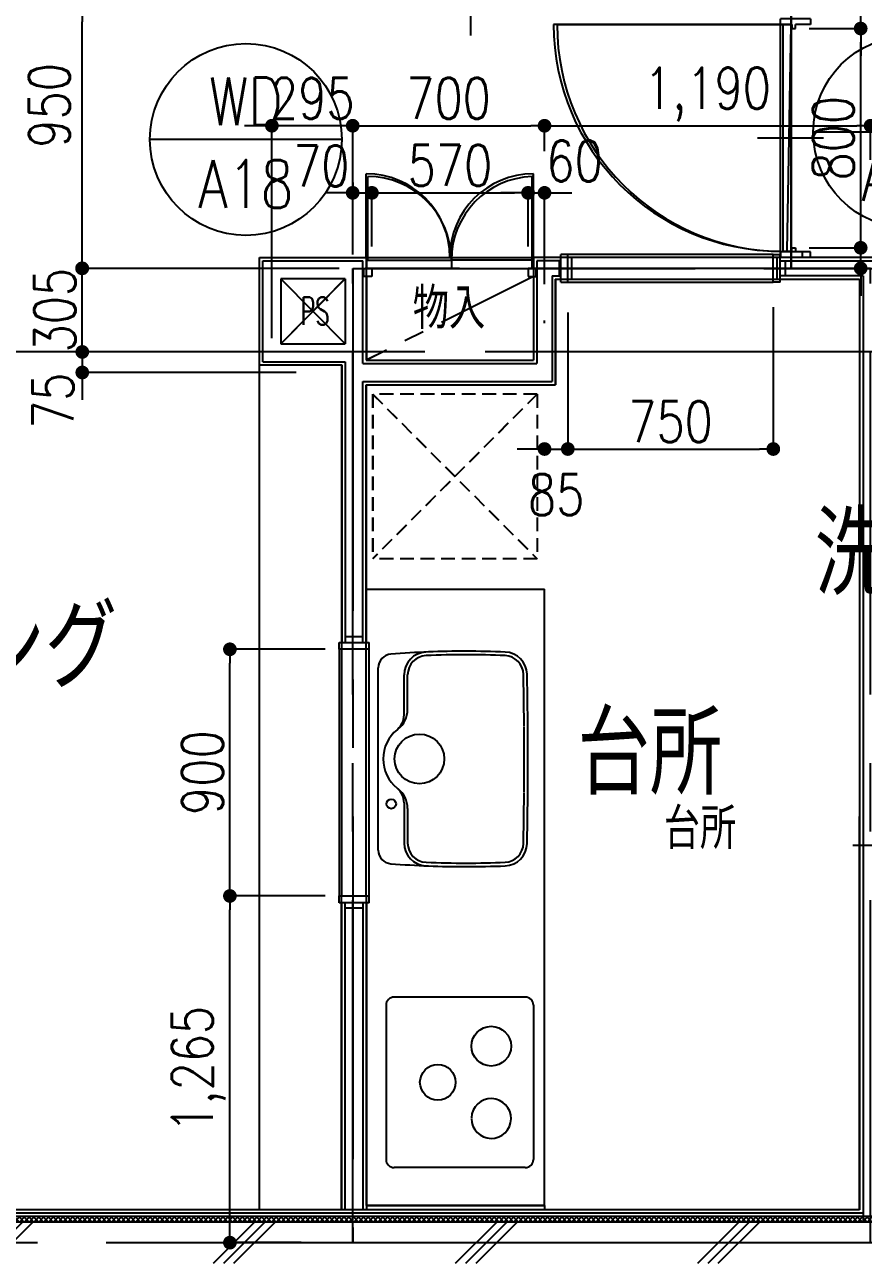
# Model space of a CAD drawing. Header units: millimetres. Extents: x 15495 to 166182, y -39946 to 18307.
# Drawn here: x 92992 to 96053, y -31061 to -26567 of the extents above; entities that cross this region are included whole.
import ezdxf
from ezdxf.enums import TextEntityAlignment as Align

# ---------------------------------------------------------------- set-up
doc = ezdxf.new("R2010")
doc.units = ezdxf.units.MM
doc.header["$LTSCALE"] = 1000
doc.linetypes.add('CENTER', pattern=[2, 1.25, -0.25, 0.25, -0.25])
doc.linetypes.add('DASHED2', pattern=[0.375, 0.25, -0.125])
doc.layers.get('0').update_dxf_attribs({"linetype": 'CONTINUOUS'})
for name, color, linetype in [('DT_ID', 13, 'CONTINUOUS'), ('E_TEXT', 3, 'CONTINUOUS'), ('F_FITT1-100', 5, 'CONTINUOUS'), ('F_FITT1-50', 5, 'CONTINUOUS'), ('SINK-A_B_C_E_TYPE_A_SANI-100', 60, 'CONTINUOUS'), ('SINK-A_B_C_E_TYPE_A_SANI-50', 60, 'CONTINUOUS'), ('SINK-A_B_C_E_TYPE_DT_ID', 13, 'CONTINUOUS'), ('TF-A_ELSE-100', 6, 'CONTINUOUS'), ('TF-A_ELSE-50', 6, 'CONTINUOUS'), ('TF-A_SANI_KYOUTSU', 60, 'CONTINUOUS'), ('TF-DT_ID-100', 13, 'CONTINUOUS'), ('TF-E_DIM-50', 3, 'CONTINUOUS'), ('TF-E_GRID-100', 1, 'CENTER'), ('TF-E_GRID-50', 1, 'CENTER'), ('TF-E_TEXT-100', 3, 'CONTINUOUS'), ('TF-E_TEXT-50', 3, 'CONTINUOUS'), ('TF-F_FINI1-100', 190, 'CONTINUOUS'), ('TF-F_FINI1-50', 190, 'CONTINUOUS'), ('TF-F_FINI2-50', 1, 'CONTINUOUS'), ('TF-F_FITT1-100', 5, 'CONTINUOUS'), ('TF-F_FITT1-50', 5, 'CONTINUOUS'), ('TF-F_FITT2-100', 1, 'CONTINUOUS'), ('TF-F_FITT2-50', 1, 'CONTINUOUS'), ('TF-F_HAT1-50', 9, 'CONTINUOUS'), ('TF-F_HIDE-100', 12, 'CONTINUOUS'), ('TF-F_HIDE-50', 12, 'CONTINUOUS'), ('TF-H-AREA-50', 1, 'CENTER'), ('TF-H_LINE1-100', 140, 'CONTINUOUS'), ('TF-H_LINE1-50', 140, 'CONTINUOUS'), ('TF-R_EWALL-50', 7, 'CONTINUOUS'), ('TF-U_FIRE-50', 9, 'CONTINUOUS'), ('TF-U_LGS-50', 120, 'CONTINUOUS')]:
    doc.layers.add(name, color=color, linetype=linetype)
doc.styles.add('DIM', font='romans.shx', dxfattribs={"width": 0.8, "bigfont": 'bigfont.shx'})
doc.styles.add('ROOM', font='romans.shx', dxfattribs={"width": 0.8, "bigfont": 'bigfont.shx'})
doc.styles.add('SINK-A_B_C_E_TYPE_STANDARD', font='TXT', dxfattribs={"bigfont": 'BIGFONT'})
doc.styles.get("Standard").update_dxf_attribs({"font": 'txt.shx', "bigfont": 'bigfont.shx'})
doc.dimstyles.new('DIM50_3_3', dxfattribs={"dimscale": 50, "dimtxt": 3, "dimasz": 1, "dimexe": 0, "dimexo": 1, "dimgap": 0.5, "dimtad": 1, "dimdec": 1, "dimdsep": 46, "dimlunit": 6, "dimtxsty": 'DIM', "dimblk1": 'DOT', "dimblk2": 'DOT', "dimsah": 1, "dimcen": 1, "dimclrd": 256, "dimclre": 256, "dimclrt": 256, "dimadec": 0, "dimazin": 0, "dimtfac": 1, "dimtdec": 1, "dimtix": 1, "dimtmove": 2, "dimatfit": 3, "dimldrblk": 'DOT', "dimfxl": 1, "dimtvp": 0.833333, "dimtolj": 1, "dimarcsym": 0})
pattern_1 = [(45, (-133335.985, -63816.77), (-8.8388348, 8.8388348), []), (135, (-133335.985, -63816.77), (-8.8388348, -8.8388348), [])]

# ---------------------------------------------------------------- blocks, each defined once
blk = doc.blocks.new('ROOM')
at = {"layer": 'DT_ID', "flags": 1}
for tag, p in [('室番号', (0, 500)), ('面積', (0, -500)), ('内装制限', (0, -1000)), ('仕上レベル', (0, -1500)), ('スラブレベル', (0, -2000)), ('天井高', (0, -2500)), ('床下地', (0, -3000)), ('床仕上', (0, -3500)), ('巾木高さ', (0, -4000)), ('巾木仕上', (0, -4500)), ('壁下地', (0, -5000)), ('壁仕上', (0, -5500)), ('天井下地', (0, -6000)), ('天井仕上', (0, -6500)), ('見切縁', (0, -7000)), ('備考', (0, -7500))]:
    blk.add_attdef(tag, p, '', height=300, dxfattribs=at)
at = {"layer": 'E_TEXT', "style": 'ROOM', "width": 0.8}
blk.add_attdef('室名', (0, 0), '', height=300, dxfattribs=at)
blk = doc.blocks.new('SINK-A_B_C_E_TYPE_sink-1_2250')
at = {"layer": 'SINK-A_B_C_E_TYPE_A_SANI-100', "linetype": 'Continuous'}
for p, q in [((0, 0), (0, -650)), ((0, 0), (0, -650)), ((2250, 0), (2250, -650)), ((2250, 0), (2250, -650)), ((1297.5, -44), (1962.5, -44)), ((1297.5, -44), (1962.5, -44)), ((1321.1, -586.8), (1500.3, -589.4)), ((1321.1, -586.8), (1500.3, -589.4)), ((1502, -589.5), (1630, -590)), ((1502, -589.5), (1630, -590)), ((1630, -590), (1758, -589.5)), ((1630, -590), (1758, -589.5)), ((1759.8, -589.4), (1938.9, -586.8)), ((1759.8, -589.4), (1938.9, -586.8)), ((0, -650), (2250, -650)), ((0, -650), (2250, -650))]:
    blk.add_line(p, q, dxfattribs=at)
for centre, radius in [((450, -261), 65), ((450, -261), 65), ((582, -456), 72.5), ((582, -456), 72.5)]:
    blk.add_circle(centre, radius, dxfattribs=at)
for centre, radius, start, end in [((1297.5, -94), 50, 90, 175.5283), ((1297.5, -94), 50, 90, 175.5283), ((1962.5, -94), 50, 4.4717, 90), ((1962.5, -94), 50, 4.4717, 90), ((4750, -364), 3513, 175.5283, 180), ((4750, -364), 3513, 175.5283, 180), ((-1490, -364), 3513, 0, 4.4717), ((-1490, -364), 3513, 0, 4.4717), ((318, -456), 72.5, 90, 87.6285), ((318, -456), 72.5, 90, 87.6285), ((4750, -364), 3513, 180, 182.3366), ((4750, -364), 3513, 180, 182.3366), ((-1490, -364), 3513, 357.6634, 0), ((-1490, -364), 3513, 357.6634, 0), ((1322.9, -503.8), 83, 182.3366, 268.8212), ((1322.9, -503.8), 83, 182.3366, 268.8212), ((1937.1, -503.8), 83, 271.1788, 357.6634), ((1937.1, -503.8), 83, 271.1788, 357.6634)]:
    blk.add_arc(centre, radius, start, end, dxfattribs=at)
at = {"layer": 'SINK-A_B_C_E_TYPE_A_SANI-50', "linetype": 'Continuous'}
for p, q in [((0, 0), (0, -650)), ((2250, 0), (2250, -650)), ((1297.5, -44), (1962.5, -44)), ((731, -72), (169, -72)), ((139, -580), (139, -102)), ((761, -580), (761, -102)), ((1469.3, -138), (1323, -138)), ((1449.3, -151), (1323, -151)), ((1790.7, -138), (1937, -138)), ((1810.7, -151), (1937, -151)), ((1321.4, -573.8), (1508, -576.5)), ((1509.7, -576.5), (1748.8, -576.5)), ((1750.5, -576.5), (1938.6, -573.8)), ((731, -610), (169, -610)), ((1321.1, -586.8), (1500.3, -589.4)), ((1502, -589.5), (1630, -590)), ((1630, -590), (1758, -589.5)), ((1759.8, -589.4), (1938.9, -586.8)), ((0, -650), (2250, -650))]:
    blk.add_line(p, q, dxfattribs=at)
for centre, radius in [((1466, -91), 17.5), ((1630, -194), 90.7), ((450, -261), 65), ((582, -456), 72.5)]:
    blk.add_circle(centre, radius, dxfattribs=at)
for centre, radius, start, end in [((1297.5, -94), 50, 90, 175.5283), ((1962.5, -94), 50, 4.4717, 90), ((169, -102), 30, 90, 180), ((731, -102), 30, 0, 90), ((1630, -200), 138, 39.3915, 140.6085), ((4750, -364), 3513, 175.5283, 180), ((1449.3, -61), 90, 270, 322.4359), ((1469.3, -68), 70, 270, 320.6085), ((1790.7, -68), 70, 219.3915, 270), ((1810.7, -61), 90, 217.5642, 270), ((-1490, -364), 3513, 0, 4.4717), ((1323, -221), 83, 90, 177.6105), ((1323, -221), 70, 90, 177.6105), ((1937, -221), 83, 2.3894, 90), ((1937, -221), 70, 2.3894, 90), ((4750, -364), 3500, 177.6105, 180), ((-1490, -364), 3500, 0, 2.3894), ((318, -456), 72.5, 90, 87.6285), ((4750, -364), 3513, 180, 182.3366), ((4750, -364), 3500, 180, 182.3366), ((-1490, -364), 3500, 357.6634, 0), ((-1490, -364), 3513, 357.6634, 0), ((1322.9, -503.8), 83, 182.3366, 268.8212), ((1322.9, -503.8), 70, 182.3366, 268.8212), ((1937.1, -503.8), 70, 271.1788, 357.6634), ((1937.1, -503.8), 83, 271.1788, 357.6634), ((169, -580), 30, 180, 270), ((731, -580), 30, 270, 0)]:
    blk.add_arc(centre, radius, start, end, dxfattribs=at)
at = {"layer": 'SINK-A_B_C_E_TYPE_DT_ID', "style": 'SINK-A_B_C_E_TYPE_STANDARD', "flags": 1}
for tag, p in [('KTメーカー', (3312.6, 559.4)), ('KT品番', (3312.6, 43.1)), ('KT価格', (3312.6, -456.9)), ('KT取付個所', (3312.6, -852.2)), ('KT寸法（W）', (3321.5, -1319)), ('KT寸法（D）', (3345.3, -1741.7)), ('KTカウンター', (3348.4, -2139.5)), ('KT調理器具', (3348.4, -2556.1)), ('KT水栓金具', (3348.4, -3056.1)), ('KT特記事項', (3348.4, -3531.9))]:
    blk.add_attdef(tag, p, '', height=250, dxfattribs=at)
blk = doc.blocks.new('SINK-A_B_C_E_TYPE')
at = {"layer": 'SINK-A_B_C_E_TYPE_DT_ID', "linetype": 'Continuous'}
blk.add_blockref('SINK-A_B_C_E_TYPE_sink-1_2250', (0, 0), dxfattribs=at)
blk.add_blockref('SINK-A_B_C_E_TYPE_sink-1_2250', (0, 0), dxfattribs=at)
blk = doc.blocks.new('TATEGU-KIGOU')
at = {"color": 2}
blk.add_line((350, 0), (-350, 0), dxfattribs=at)
blk.add_circle((0, 0), 350, dxfattribs=at)
at = {"color": 2, "style": 'ROOM', "width": 0.8}
for tag, p in [('建具種別', (0, 51.6)), ('建具番号', (0, -250.1))]:
    blk.add_attdef(tag, text='', height=175, dxfattribs=at).set_placement(p, align=Align.CENTER)
at = {"flags": 1}
for tag, p in [('内法寸法（W）', (-414, -713.8)), ('内法寸法（H）', (-414, -1063.8)), ('階', (-373.6, -1414.3)), ('部屋名', (-373.6, -1786.8)), ('メーカー名', (-373.6, -2148.9)), ('値段', (-373.6, -2498.9)), ('重量', (-373.6, -2848.9)), ('建具形状', (-373.6, -3199)), ('開閉方式', (-373.6, -3549)), ('取付場所', (-373.6, -3899)), ('見込', (-373.6, -4296.3)), ('扉厚', (-373.6, -4646.3)), ('仕上', (-373.6, -4996.3)), ('ガラス', (-373.6, -5346.3)), ('建具金物', (-373.6, -5696.3)), ('枠形状', (-373.6, -6046.3)), ('沓摺形状', (-373.6, -6396.3)), ('特記事項', (-373.6, -6746.3)), ('防火性能', (-373.6, -7096.3))]:
    blk.add_attdef(tag, p, '', height=175, dxfattribs=at)
blk = doc.blocks.new('WD-A11_100')
at = {"layer": 'F_FITT1-100'}
for q in [(-867.2, 415), (-40.2, -412.4)]:
    blk.add_line((-40, 415), q, dxfattribs=at)
blk.add_arc((-39.8, 415), 827.4, 180, 269.9719, dxfattribs=at)
blk = doc.blocks.new('WD-A18_100')
at = {"layer": 'F_FITT1-100'}
for p, q in [((0, 0), (0, 305)), ((610, 0), (610, 305))]:
    blk.add_line(p, q, dxfattribs=at)
for centre, start, end in [((0, 0), 0, 90), ((610, 0), 90, 180)]:
    blk.add_arc(centre, 305, start, end, dxfattribs=at)
blk = doc.blocks.new('TF-BLOCK_100')
at = {"layer": 'TF-A_ELSE-100'}
blk.add_line((2559.5, 3370), (2559.5, 6452.5), dxfattribs=at)
at = {"layer": 'TF-E_GRID-100'}
blk.add_line((30632.81, 6500), (-4082.3, 6500), dxfattribs=at)
at = {"layer": 'TF-F_FINI1-100'}
for p, q in [((2559.5, 6452.5), (2559.5, 6845)), ((2559.5, 6845), (2949.5, 6845)), ((2949.5, 6845), (2949.5, 6470)), ((3559.5, 6845), (3559.5, 6470)), ((3699.5, 6845), (3559.5, 6845)), ((4460.31, 6845), (4449.5, 6845)), ((4460.31, 6867.63), (4460.31, 6844.55)), ((4540.5, 6865), (4460.31, 6865)), ((4460.31, 6865), (4460.31, 6845)), ((4540.5, 6865), (4540.5, 6845)), ((5584.5, 6845), (4540.5, 6845)), ((2637.5, 6767), (2637.5, 6530)), ((2872, 6767), (2637.5, 6767)), ((2872, 6767), (2872, 6530)), ((3639.5, 6765), (3699.5, 6765)), ((3639.5, 6765), (3639.5, 6380)), ((4449.5, 6765), (4749.49, 6765)), ((4749.49, 6765), (4749.5, 3370)), ((3599.5, 6605), (3599.5, 6615)), ((2637.5, 6530), (2872, 6530)), ((2559.5, 6452.5), (2859.5, 6452.5)), ((2859.5, 6452.5), (2859.5, 5415)), ((2949.5, 6470), (3559.5, 6470)), ((2949.5, 5415), (2949.5, 6380)), ((2949.5, 6380), (3639.5, 6380)), ((4749.5, 3980), (4749.5, 4805)), ((2859.5, 3369.5), (2859.5, 4515)), ((2949.5, 4515), (2949.5, 3385)), ((3599.5, 3385), (2949.5, 3385)), ((3599.5, 3385), (3599.5, 3370)), ((2859.5, 3369.5), (120, 3369.5)), ((4749.5, 3370), (3599.5, 3370))]:
    blk.add_line(p, q, dxfattribs=at)
at = {"layer": 'TF-F_FITT1-100'}
for p, q in [((4500, 6869.47), (4500, 7693.47)), ((2949.5, 6845), (3559.5, 6845)), ((3699.5, 6765), (3699.5, 6845)), ((4449.5, 6765), (4449.5, 6845)), ((2949.5, 5415), (2859.5, 5415)), ((2859.5, 4515), (2949.5, 4515))]:
    blk.add_line(p, q, dxfattribs=at)
at = {"layer": 'TF-F_FITT2-100'}
for p, q in [((2859.5, 5415), (2859.5, 4515)), ((2949.5, 4515), (2949.5, 5415))]:
    blk.add_line(p, q, dxfattribs=at)
at = {"layer": 'TF-F_HIDE-100', "ltscale": 0.2}
for p, q in [((4449.5, 6845), (3699.5, 6845)), ((3699.5, 6765), (4449.5, 6765))]:
    blk.add_line(p, q, dxfattribs=at)
at = {"layer": 'TF-H_LINE1-100'}
for p, q in [((2871.5, 6767), (2637.5, 6530)), ((2637.5, 6767), (2872, 6530))]:
    blk.add_line(p, q, dxfattribs=at)
at = {"layer": 'TF-H_LINE1-100', "linetype": 'CENTER', "ltscale": 0.3}
blk.add_line((3559.5, 6775), (2949.5, 6470), dxfattribs=at)
blk.add_line((3559.5, 6775), (2949.5, 6470), dxfattribs=at)
at = {"layer": 'TF-H_LINE1-100', "linetype": 'DASHED2', "ltscale": 0.2}
for p, q in [((2972.79, 6345.61), (2972.79, 5745.61)), ((3572.79, 6345.61), (2972.79, 5745.61)), ((2972.79, 6345.61), (3572.79, 5745.61)), ((3572.79, 6345.61), (2972.79, 6345.61)), ((3572.79, 6345.61), (3572.79, 5745.61)), ((3572.79, 5745.61), (2972.79, 5745.61))]:
    blk.add_line(p, q, dxfattribs=at)
at = {"layer": 'TF-A_SANI_KYOUTSU', "rotation": 90}
blk.add_blockref('SINK-A_B_C_E_TYPE', (2949.5, 3385), dxfattribs=at)
at = {"layer": 'TF-DT_ID-100'}
for p, values in [((4930.65, 7302), {'建具種別': 'WD', '建具番号': 'A11'}), ((2510.13, 7275.34), {'建具種別': 'WD', '建具番号': 'A18'})]:
    blk.add_blockref('TATEGU-KIGOU', p, dxfattribs=at).add_auto_attribs(values)
at = {"layer": 'TF-E_TEXT-100'}
ref = blk.add_blockref('ROOM', (4586.2, 5613.3), dxfattribs=at)
ref.add_attrib('室名', '洗面・脱衣室', (4586.2, 5613.3), dxfattribs={"height": 300, "style": 'ROOM', "width": 0.8})
ref = blk.add_blockref('ROOM', (719.89, 5273.48), dxfattribs=at)
ref.add_attrib('室名', 'ダイニング', (719.89, 5273.48), dxfattribs={"height": 300, "style": 'ROOM', "width": 0.8})
ref = blk.add_blockref('ROOM', (3720.42, 4884.73), dxfattribs=at)
ref.add_attrib('室名', '台所', (3720.42, 4884.73), dxfattribs={"height": 300, "style": 'ROOM', "width": 0.8})
at = {"layer": 'TF-F_FITT1-100'}
for name, p in [('WD-A11_100', (4500.5, 7280)), ('WD-A18_100', (2949.5, 6845))]:
    blk.add_blockref(name, p, dxfattribs=at)
blk = doc.blocks.new('DOT')
at = {"color": 0, "linetype": 'ByBlock'}
blk.add_line((-0.5, 0), (-1, 0), dxfattribs=at)
at = {"color": 0, "linetype": 'ByBlock', "const_width": 0.5}
blk.add_lwpolyline([(-0.25, 0, 1), (0.25, 0, 1)], format="xyb", close=True, dxfattribs=at)
blk = doc.blocks.new('*D668')
at = {"layer": 'TF-E_DIM-50', "lineweight": -2}
for p, q in [((94974.6, -27955), (94974.6, -28115.6)), ((94839.6, -28115.6), (94789.6, -28115.6)), ((94889.6, -28123.7), (94889.6, -28115.6)), ((94889.6, -28115.6), (94974.6, -28115.6)), ((95024.6, -28115.6), (95074.6, -28115.6))]:
    blk.add_line(p, q, dxfattribs=at)
at = {"layer": 'TF-E_DIM-50', "lineweight": -2, "xscale": 50, "yscale": 50, "zscale": 50}
blk.add_blockref('DOT', (94889.6, -28115.6), dxfattribs=at)
at = {"layer": 'TF-E_DIM-50', "lineweight": -2, "xscale": 50, "yscale": 50, "zscale": 50, "rotation": 180}
blk.add_blockref('DOT', (94974.6, -28115.6), dxfattribs=at)
at = {"layer": 'TF-E_DIM-50', "insert": (94932, -28282.3), "char_height": 150, "attachment_point": 5, "style": 'DIM'}
blk.add_mtext('\\A1;85', dxfattribs=at)
blk = doc.blocks.new('_DOT')
at = {"color": 0, "linetype": 'ByBlock'}
blk.add_line((-0.5, 0), (-1, 0), dxfattribs=at)
at = {"color": 0, "linetype": 'ByBlock', "const_width": 0.5}
blk.add_lwpolyline([(-0.25, 0, 1), (0.25, 0, 1)], format="xyb", close=True, dxfattribs=at)
blk = doc.blocks.new('*D712')
at = {"layer": 'TF-E_DIM-50', "lineweight": -2}
for p, q in [((96015.3, -29561.4), (98414.1, -29561.4)), ((98414.1, -29611.4), (98414.1, -30961.4)), ((95940.8, -31011.4), (98414.1, -31011.4))]:
    blk.add_line(p, q, dxfattribs=at)
at = {"layer": 'TF-E_DIM-50', "lineweight": -2, "xscale": 50, "yscale": 50, "zscale": 50}
for p, rotation in [((98414.1, -29561.4), 90), ((98414.1, -31011.4), 270)]:
    blk.add_blockref('DOT', p, dxfattribs=dict(at, rotation=rotation))
at = {"layer": 'TF-E_DIM-50', "insert": (98299.8, -30286.4), "char_height": 150, "attachment_point": 5, "rotation": 90, "style": 'DIM'}
blk.add_mtext('\\A1;1,450', dxfattribs=at)
blk = doc.blocks.new('*D661')
at = {"layer": 'TF-E_DIM-50', "lineweight": -2}
for p, q in [((94089.6, -29746.4), (93741.4, -29746.4)), ((93741.4, -30961.4), (93741.4, -29796.4)), ((94001.4, -31011.4), (93741.4, -31011.4))]:
    blk.add_line(p, q, dxfattribs=at)
at = {"layer": 'TF-E_DIM-50', "lineweight": -2, "xscale": 50, "yscale": 50, "zscale": 50}
for p, rotation in [((93741.4, -29746.4), 90), ((93741.4, -31011.4), 270)]:
    blk.add_blockref('DOT', p, dxfattribs=dict(at, rotation=rotation))
at = {"layer": 'TF-E_DIM-50', "insert": (93627.1, -30378.9), "char_height": 150, "attachment_point": 5, "rotation": 90, "style": 'DIM'}
blk.add_mtext('\\A1;1,265', dxfattribs=at)
blk = doc.blocks.new('*D660')
at = {"layer": 'TF-E_DIM-50', "lineweight": -2}
for p, q in [((94089.6, -28846.4), (93741.4, -28846.4)), ((93741.4, -29696.4), (93741.4, -28896.4)), ((94089.6, -29746.4), (93741.4, -29746.4))]:
    blk.add_line(p, q, dxfattribs=at)
at = {"layer": 'TF-E_DIM-50', "lineweight": -2, "xscale": 50, "yscale": 50, "zscale": 50}
for p, rotation in [((93741.4, -28846.4), 90), ((93741.4, -29746.4), 270)]:
    blk.add_blockref('DOT', p, dxfattribs=dict(at, rotation=rotation))
at = {"layer": 'TF-E_DIM-50', "insert": (93641.4, -29296.4), "char_height": 150, "attachment_point": 5, "rotation": 90, "style": 'DIM'}
blk.add_mtext('\\A1;900', dxfattribs=at)
blk = doc.blocks.new('*D664')
at = {"layer": 'TF-E_DIM-50', "lineweight": -2}
for p, q in [((93202.6, -27711.4), (93202.6, -27661.4)), ((93575.1, -27761.4), (93202.6, -27761.4)), ((93202.6, -27761.4), (93202.6, -27836.4)), ((93983.8, -27836.4), (93202.6, -27836.4)), ((93202.6, -27886.4), (93202.6, -27936.4))]:
    blk.add_line(p, q, dxfattribs=at)
at = {"layer": 'TF-E_DIM-50', "lineweight": -2, "xscale": 50, "yscale": 50, "zscale": 50}
for p, rotation in [((93202.6, -27761.4), 270), ((93202.6, -27836.4), 90)]:
    blk.add_blockref('DOT', p, dxfattribs=dict(at, rotation=rotation))
at = {"layer": 'TF-E_DIM-50', "insert": (93096, -27939.1), "char_height": 150, "attachment_point": 5, "rotation": 90, "style": 'DIM'}
blk.add_mtext('\\A1;75', dxfattribs=at)
blk = doc.blocks.new('*D663')
at = {"layer": 'TF-E_DIM-50', "lineweight": -2}
for p, q in [((93202.6, -27406.4), (93202.6, -27356.4)), ((93651.9, -27456.4), (93202.6, -27456.4)), ((93202.6, -27761.4), (93202.6, -27456.4)), ((93625.1, -27761.4), (93202.6, -27761.4)), ((93202.6, -27811.4), (93202.6, -27861.4))]:
    blk.add_line(p, q, dxfattribs=at)
at = {"layer": 'TF-E_DIM-50', "lineweight": -2, "xscale": 50, "yscale": 50, "zscale": 50}
for p, rotation in [((93202.6, -27456.4), 270), ((93202.6, -27761.4), 90)]:
    blk.add_blockref('DOT', p, dxfattribs=dict(at, rotation=rotation))
at = {"layer": 'TF-E_DIM-50', "insert": (93102.6, -27608.9), "char_height": 150, "attachment_point": 5, "rotation": 90, "style": 'DIM'}
blk.add_mtext('\\A1;305', dxfattribs=at)
blk = doc.blocks.new('*D708')
at = {"layer": 'TF-E_DIM-50', "lineweight": -2}
for p, q in [((94183.9, -26506.4), (93201.7, -26506.4)), ((93201.7, -27406.4), (93201.7, -26556.4)), ((94139.6, -27456.4), (93201.7, -27456.4))]:
    blk.add_line(p, q, dxfattribs=at)
at = {"layer": 'TF-E_DIM-50', "lineweight": -2, "xscale": 50, "yscale": 50, "zscale": 50}
for p, rotation in [((93201.7, -26506.4), 90), ((93201.7, -27456.4), 270)]:
    blk.add_blockref('DOT', p, dxfattribs=dict(at, rotation=rotation))
at = {"layer": 'TF-E_DIM-50', "insert": (93082.6, -26861.7), "char_height": 150, "attachment_point": 5, "rotation": 90, "style": 'DIM'}
blk.add_mtext('\\A1;950', dxfattribs=at)
blk = doc.blocks.new('*D596')
at = {"layer": 'TF-E_DIM-50', "lineweight": -2}
for p, q in [((95855.8, -26581.4), (96043.5, -26581.4)), ((96043.5, -27331.4), (96043.5, -26631.4)), ((95855.8, -27381.4), (96043.5, -27381.4))]:
    blk.add_line(p, q, dxfattribs=at)
at = {"layer": 'TF-E_DIM-50', "lineweight": -2, "xscale": 50, "yscale": 50, "zscale": 50}
for p, rotation in [((96043.5, -26581.4), 90), ((96043.5, -27381.4), 270)]:
    blk.add_blockref('DOT', p, dxfattribs=dict(at, rotation=rotation))
at = {"layer": 'TF-E_DIM-50', "insert": (95943.5, -26981.4), "char_height": 150, "attachment_point": 5, "rotation": 90, "style": 'DIM'}
blk.add_mtext('\\A1;800', dxfattribs=at)
blk = doc.blocks.new('*D674')
at = {"layer": 'TF-E_DIM-50', "lineweight": -2}
for p, q in [((93844.6, -26936.1), (93794.6, -26936.1)), ((93894.6, -27711.4), (93894.6, -26936.1)), ((94189.6, -26936.1), (93894.6, -26936.1)), ((94189.6, -27406.4), (94189.6, -26936.1)), ((94239.6, -26936.1), (94289.6, -26936.1))]:
    blk.add_line(p, q, dxfattribs=at)
at = {"layer": 'TF-E_DIM-50', "lineweight": -2, "xscale": 50, "yscale": 50, "zscale": 50}
blk.add_blockref('DOT', (93894.6, -26936.1), dxfattribs=at)
at = {"layer": 'TF-E_DIM-50', "lineweight": -2, "xscale": 50, "yscale": 50, "zscale": 50, "rotation": 180}
blk.add_blockref('DOT', (94189.6, -26936.1), dxfattribs=at)
at = {"layer": 'TF-E_DIM-50', "insert": (94042.1, -26836.1), "char_height": 150, "attachment_point": 5, "style": 'DIM'}
blk.add_mtext('\\A1;295', dxfattribs=at)
blk = doc.blocks.new('*D673')
at = {"layer": 'TF-E_DIM-50', "lineweight": -2}
for p, q in [((94189.6, -27143.7), (94189.6, -26936.1)), ((94239.6, -26936.1), (94839.6, -26936.1)), ((94889.6, -27029.1), (94889.6, -26936.1))]:
    blk.add_line(p, q, dxfattribs=at)
at = {"layer": 'TF-E_DIM-50', "lineweight": -2, "xscale": 50, "yscale": 50, "zscale": 50, "rotation": 180}
blk.add_blockref('DOT', (94189.6, -26936.1), dxfattribs=at)
at = {"layer": 'TF-E_DIM-50', "lineweight": -2, "xscale": 50, "yscale": 50, "zscale": 50}
blk.add_blockref('DOT', (94889.6, -26936.1), dxfattribs=at)
at = {"layer": 'TF-E_DIM-50', "insert": (94539.6, -26836.1), "char_height": 150, "attachment_point": 5, "style": 'DIM'}
blk.add_mtext('\\A1;700', dxfattribs=at)
blk = doc.blocks.new('*D669')
at = {"layer": 'TF-E_DIM-50', "lineweight": -2}
for p, q in [((94889.6, -27029.1), (94889.6, -26936.1)), ((94939.6, -26936.1), (96029.6, -26936.1)), ((96079.6, -27060.9), (96079.6, -26936.1))]:
    blk.add_line(p, q, dxfattribs=at)
at = {"layer": 'TF-E_DIM-50', "lineweight": -2, "xscale": 50, "yscale": 50, "zscale": 50, "rotation": 180}
blk.add_blockref('DOT', (94889.6, -26936.1), dxfattribs=at)
at = {"layer": 'TF-E_DIM-50', "lineweight": -2, "xscale": 50, "yscale": 50, "zscale": 50}
blk.add_blockref('DOT', (96079.6, -26936.1), dxfattribs=at)
at = {"layer": 'TF-E_DIM-50', "insert": (95484.6, -26821.8), "char_height": 150, "attachment_point": 5, "style": 'DIM'}
blk.add_mtext('\\A1;1,190', dxfattribs=at)
blk = doc.blocks.new('WD-A11_50')
at = {"layer": 'F_FITT1-50'}
for p, q in [((70.3, -40), (-39.7, -40)), ((-39.7, -60), (-39.7, -40)), ((70.3, -40), (70.3, -60)), ((-30.5, -61.8), (-854.5, -61.8)), ((1.8, -60), (-39.7, -60)), ((0, -61.8), (-30.5, -61.8)), ((-30.5, -61.8), (-30.5, -888.1)), ((0, -886.7), (0, -60.4)), ((1.8, -60), (1.8, -75)), ((1.8, -75), (15.7, -75)), ((15.7, -75), (15.7, -60)), ((70.3, -60), (15.7, -60)), ((117.2, -475), (-122.8, -475)), ((-39.7, -890), (-39.7, -910)), ((1.8, -890), (-39.7, -890)), ((0, -888.1), (-30.5, -888.1)), ((1.8, -875), (15.7, -875)), ((1.8, -890), (1.8, -875)), ((15.7, -875), (15.7, -890)), ((70.3, -890), (15.7, -890)), ((70.3, -910), (70.3, -890))]:
    blk.add_line(p, q, dxfattribs=at)
blk.add_arc((-28.5, -62.2), 826, 179.9767, 269.8636, dxfattribs=at)
blk = doc.blocks.new('*D667')
at = {"layer": 'TF-E_DIM-50', "lineweight": -2}
for p, q in [((94974.6, -27617.6), (94974.6, -28115.6)), ((95724.6, -27598.2), (95724.6, -28115.6)), ((95024.6, -28115.6), (95674.6, -28115.6))]:
    blk.add_line(p, q, dxfattribs=at)
at = {"layer": 'TF-E_DIM-50', "lineweight": -2, "xscale": 50, "yscale": 50, "zscale": 50, "rotation": 180}
blk.add_blockref('DOT', (94974.6, -28115.6), dxfattribs=at)
at = {"layer": 'TF-E_DIM-50', "lineweight": -2, "xscale": 50, "yscale": 50, "zscale": 50}
blk.add_blockref('DOT', (95724.6, -28115.6), dxfattribs=at)
at = {"layer": 'TF-E_DIM-50', "insert": (95349.6, -28015.6), "char_height": 150, "attachment_point": 5, "style": 'DIM'}
blk.add_mtext('\\A1;750', dxfattribs=at)
blk = doc.blocks.new('*D672')
at = {"layer": 'TF-E_DIM-50', "lineweight": -2}
for p, q in [((94259.6, -27376.4), (94259.6, -27180.9)), ((94309.6, -27180.9), (94779.6, -27180.9)), ((94829.6, -27376.4), (94829.6, -27180.9))]:
    blk.add_line(p, q, dxfattribs=at)
at = {"layer": 'TF-E_DIM-50', "lineweight": -2, "xscale": 50, "yscale": 50, "zscale": 50, "rotation": 180}
blk.add_blockref('DOT', (94259.6, -27180.9), dxfattribs=at)
at = {"layer": 'TF-E_DIM-50', "lineweight": -2, "xscale": 50, "yscale": 50, "zscale": 50}
blk.add_blockref('DOT', (94829.6, -27180.9), dxfattribs=at)
at = {"layer": 'TF-E_DIM-50', "insert": (94544.6, -27080.9), "char_height": 150, "attachment_point": 5, "style": 'DIM'}
blk.add_mtext('\\A1;570', dxfattribs=at)
blk = doc.blocks.new('WD-A18_50')
at = {"layer": 'F_FITT1-50'}
for p, q in [((-605, -10), (-605, 295)), ((-5, -10), (-5, 294.8)), ((-605, -10), (-300, -10)), ((-300, -10), (-300, -40)), ((-5, -10), (-300, -10))]:
    blk.add_line(p, q, dxfattribs=at)
at = {"layer": 'F_FITT1-50', "linetype": 'Continuous'}
for p, q in [((-619, -40), (-590, -40)), ((-619, -70), (-619, -40)), ((-590, -40), (-590, -70)), ((-20, -40), (-20, -70)), ((9, -40), (-20, -40)), ((9, -70), (9, -40)), ((-590, -70), (-619, -70)), ((-20, -70), (9, -70))]:
    blk.add_line(p, q, dxfattribs=at)
at = {"layer": 'F_FITT1-50'}
for centre, start, end in [((-605, -10), 360, 90), ((5, -10), 91.8789, 180)]:
    blk.add_arc(centre, 305, start, end, dxfattribs=at)
blk = doc.blocks.new('*D671')
at = {"layer": 'TF-E_DIM-50', "lineweight": -2}
for p, q in [((94189.6, -27143), (94189.6, -27180.9)), ((94139.6, -27180.9), (94089.6, -27180.9)), ((94189.6, -27180.9), (94259.6, -27180.9)), ((94259.6, -27376.4), (94259.6, -27180.9)), ((94309.6, -27180.9), (94359.6, -27180.9))]:
    blk.add_line(p, q, dxfattribs=at)
at = {"layer": 'TF-E_DIM-50', "lineweight": -2, "xscale": 50, "yscale": 50, "zscale": 50}
blk.add_blockref('DOT', (94189.6, -27180.9), dxfattribs=at)
at = {"layer": 'TF-E_DIM-50', "lineweight": -2, "xscale": 50, "yscale": 50, "zscale": 50, "rotation": 180}
blk.add_blockref('DOT', (94259.6, -27180.9), dxfattribs=at)
at = {"layer": 'TF-E_DIM-50', "insert": (94075.1, -27082.6), "char_height": 150, "attachment_point": 5, "style": 'DIM'}
blk.add_mtext('\\A1;70', dxfattribs=at)
blk = doc.blocks.new('*D670')
at = {"layer": 'TF-E_DIM-50', "lineweight": -2}
for p, q in [((94779.6, -27180.9), (94729.6, -27180.9)), ((94829.6, -27319.4), (94829.6, -27180.9)), ((94829.6, -27180.9), (94889.6, -27180.9)), ((94889.6, -27514.2), (94889.6, -27180.9)), ((94939.6, -27180.9), (94989.6, -27180.9))]:
    blk.add_line(p, q, dxfattribs=at)
at = {"layer": 'TF-E_DIM-50', "lineweight": -2, "xscale": 50, "yscale": 50, "zscale": 50}
blk.add_blockref('DOT', (94829.6, -27180.9), dxfattribs=at)
at = {"layer": 'TF-E_DIM-50', "lineweight": -2, "xscale": 50, "yscale": 50, "zscale": 50, "rotation": 180}
blk.add_blockref('DOT', (94889.6, -27180.9), dxfattribs=at)
at = {"layer": 'TF-E_DIM-50', "insert": (94999, -27064.9), "char_height": 150, "attachment_point": 5, "style": 'DIM'}
blk.add_mtext('\\A1;60', dxfattribs=at)
blk = doc.blocks.new('*D595')
at = {"layer": 'TF-E_DIM-50', "lineweight": -2}
for p, q in [((96043.5, -27331.4), (96043.5, -27281.4)), ((95855.8, -27381.4), (96043.5, -27381.4)), ((96043.5, -27456.4), (96043.5, -27381.4)), ((96021.1, -27456.4), (96043.5, -27456.4)), ((96043.5, -27506.4), (96043.5, -27556.4))]:
    blk.add_line(p, q, dxfattribs=at)
at = {"layer": 'TF-E_DIM-50', "lineweight": -2, "xscale": 50, "yscale": 50, "zscale": 50}
for p, rotation in [((96043.5, -27381.4), 270), ((96043.5, -27456.4), 90)]:
    blk.add_blockref('DOT', p, dxfattribs=dict(at, rotation=rotation))
at = {"layer": 'TF-E_DIM-50', "insert": (96213.4, -27322.3), "char_height": 150, "attachment_point": 5, "rotation": 90, "style": 'DIM'}
blk.add_mtext('\\A1;75', dxfattribs=at)
blk = doc.blocks.new('*D710')
at = {"layer": 'TF-E_DIM-50', "lineweight": -2}
for p, q in [((94619.6, -26401.4), (94619.6, -26351.4)), ((94339.6, -26451.4), (94619.6, -26451.4)), ((94619.6, -26506.4), (94619.6, -26451.4)), ((94620.8, -26506.4), (94619.6, -26506.4)), ((94619.6, -26556.4), (94619.6, -26606.4))]:
    blk.add_line(p, q, dxfattribs=at)
at = {"layer": 'TF-E_DIM-50', "lineweight": -2, "xscale": 50, "yscale": 50, "zscale": 50}
for p, rotation in [((94619.6, -26451.4), 270), ((94619.6, -26506.4), 90)]:
    blk.add_blockref('DOT', p, dxfattribs=dict(at, rotation=rotation))
at = {"layer": 'TF-E_DIM-50', "insert": (94499.7, -26335.8), "char_height": 150, "attachment_point": 5, "rotation": 90, "style": 'DIM'}
blk.add_mtext('\\A1;55', dxfattribs=at)
blk = doc.blocks.new('*D709')
at = {"layer": 'TF-E_DIM-50', "lineweight": -2}
for p, q in [((96043.5, -26456.4), (96043.5, -26406.4)), ((95990.9, -26506.4), (96043.5, -26506.4)), ((96043.5, -26581.4), (96043.5, -26506.4)), ((95855.8, -26581.4), (96043.5, -26581.4)), ((96043.5, -26631.4), (96043.5, -26681.4))]:
    blk.add_line(p, q, dxfattribs=at)
at = {"layer": 'TF-E_DIM-50', "lineweight": -2, "xscale": 50, "yscale": 50, "zscale": 50}
for p, rotation in [((96043.5, -26506.4), 270), ((96043.5, -26581.4), 90)]:
    blk.add_blockref('DOT', p, dxfattribs=dict(at, rotation=rotation))
at = {"layer": 'TF-E_DIM-50', "insert": (96200.7, -26677.9), "char_height": 150, "attachment_point": 5, "rotation": 90, "style": 'DIM'}
blk.add_mtext('\\A1;75', dxfattribs=at)
blk = doc.blocks.new('TF-BLOCK_50')
at = {"layer": 'TF-F_HAT1-50'}
h = blk.add_hatch(dxfattribs=at)
h.set_pattern_fill('ANSI37', color=256, scale=100, style=0)
h.set_pattern_definition([(45, (-133336.485, -63816.77), (-8.8388348, 8.8388348), []), (135, (-133336.485, -63816.77), (-8.8388348, -8.8388348), [])])
h.paths.add_polyline_path([(2400, 3345), (95, 3345), (95, 3970), (35, 3970), (35, 3985), (35, 4010), (0, 4010), (0, 3960), (75, 3960), (75, 3325), (2400, 3325)])
h = blk.add_hatch(dxfattribs=at)
h.set_pattern_fill('RC2', color=256, scale=50, style=0)
h.set_pattern_definition([(45, (-28400.75, -37379.5), (-441.942, 441.942), []), (45, (-28363.25, -37379.5), (-441.942, 441.942), []), (45, (-28325.75, -37379.5), (-441.942, 441.942), [])])
h.paths.add_polyline_path([(7442.04, 3175), (10775, 3175), (10775, 3325), (10175, 3325), (10175, 3355), (10025, 3355), (10025, 3325), (75, 3325), (75, 3960), (-50, 3960), (-50, 3975), (-75, 3975), (-75, 2545), (229.96, 2545.02), (229.96, 2560), (360, 2560.01), (360, 2645.01), (75, 2645.01), (75, 3175), (4775, 3175), (4775, 2525), (4825, 2525), (4825, 2075), (4925, 2075), (4925, 2475), (5070.17, 2475), (5070.17, 2575), (4925, 2575), (4925, 3175), (6260.33, 3175), (6260.33, 2575), (6120.17, 2575), (6120.17, 2475), (6426.48, 2475, -0.2049309)])
h = blk.add_hatch(dxfattribs=at)
h.set_pattern_fill('ANSI37', color=256, scale=100, style=0)
h.set_pattern_definition(pattern_1)
h.paths.add_polyline_path([(4762.5, 3345), (2400.5, 3345), (2400.5, 3325), (4762.5, 3325)])
h = blk.add_hatch(dxfattribs=at)
h.set_pattern_fill('ANSI37', color=256, scale=100, style=0)
h.set_pattern_definition(pattern_1)
h.paths.add_polyline_path([(6817.5, 3345), (6790, 3345), (6790, 3325), (6817.5, 3325)])
h.paths.add_polyline_path([(6790, 3345), (6750, 3345), (6750, 3325), (6790, 3325)])
h.paths.add_polyline_path([(6750, 3345), (4817.5, 3345), (4817.5, 3325), (6750, 3325)])
h.paths.add_polyline_path([(4817.5, 3345), (4790, 3345), (4790, 3325), (4817.5, 3325)])
h.paths.add_polyline_path([(4790, 3345), (4762.5, 3345), (4762.5, 3325), (4790, 3325)])
at = {"layer": 'TF-A_ELSE-50'}
blk.add_line((2560, 3370), (2560, 6452.5), dxfattribs=at)
at = {"layer": 'TF-E_GRID-50'}
for p, q in [((31163.65, 6500), (-4082.3, 6500)), ((0, 3250), (11101.72, 3250))]:
    blk.add_line(p, q, dxfattribs=at)
at = {"layer": 'TF-F_FINI1-50'}
for p, q in [((2560, 6452.5), (2560, 6845)), ((2560, 6845), (2950, 6845)), ((2950, 6845), (2950, 6805)), ((3560, 6845), (3560, 6805)), ((3660, 6845), (3560, 6845)), ((5560, 6845), (4460, 6845)), ((2950, 6775), (2950, 6470)), ((3560, 6775), (3560, 6470)), ((3640, 6765), (3660, 6765)), ((3640, 6765), (3640, 6380)), ((4460, 6765), (4749.99, 6765)), ((4749.99, 6765), (4750, 3370)), ((3600, 6605), (3600, 6615)), ((2560, 6452.5), (2860, 6452.5)), ((2860, 6452.5), (2860, 5440)), ((2950, 6470), (3560, 6470)), ((2950, 5440), (2950, 6380)), ((2950, 6380), (3640, 6380)), ((4750, 3370), (4750, 4803.75)), ((2860, 3370), (2860, 4490)), ((2950, 4490), (2950, 3370)), ((4749, 3370), (120, 3370))]:
    blk.add_line(p, q, dxfattribs=at)
at = {"layer": 'TF-F_FINI2-50'}
blk.add_line((4761.5, 3357.5), (107.5, 3357.5), dxfattribs=at)
at = {"layer": 'TF-F_FITT1-50'}
for p, q in [((4485.5, 6869.47), (4500.5, 7693.47)), ((3555, 6835), (3555, 7140)), ((3555, 6805), (3555, 6835)), ((3660, 6755), (3660, 6855)), ((3685, 6855), (3660, 6855)), ((3685, 6755), (3685, 6855)), ((4435, 6755), (4435, 6855)), ((4435, 6855), (4460, 6855)), ((4460, 6755), (4460, 6855)), ((3250, 6805), (2945, 6805)), ((3250, 6805), (3555, 6805)), ((3660, 6755), (3685, 6755)), ((4460, 6755), (4435, 6755)), ((2850, 5440), (2960, 5440)), ((2850, 5415), (2850, 5440)), ((2960, 5415), (2960, 5440)), ((2960, 5415), (2850, 5415)), ((2850, 4515), (2960, 4515)), ((2850, 4490), (2850, 4515)), ((2960, 4490), (2960, 4515)), ((2960, 4490), (2850, 4490))]:
    blk.add_line(p, q, dxfattribs=at)
at = {"layer": 'TF-F_FITT2-50'}
for p, q in [((2850, 5415), (2850, 4515)), ((2960, 4515), (2960, 5415))]:
    blk.add_line(p, q, dxfattribs=at)
at = {"layer": 'TF-F_HIDE-50', "ltscale": 0.2}
for p, q in [((4435, 6855), (3685, 6855)), ((3685, 6755), (4435, 6755))]:
    blk.add_line(p, q, dxfattribs=at)
at = {"layer": 'TF-H-AREA-50'}
for points in [[(2950, 10455), (0, 10455), (0, 3250), (2900, 3250), (2900, 6805), (4500.5, 6805), (4500.5, 7755), (2950.47, 7754.77), (2950, 10455)], [(4500.5, 7755), (4500.5, 6805), (6345, 6804.99), (6345, 6105), (6790, 6105), (6790, 6805), (9280, 6805), (9280, 7755), (4500.5, 7755)], [(2900, 6805), (2900, 3250), (4790, 3250), (4790, 6805), (2900, 6805)]]:
    blk.add_lwpolyline(points, dxfattribs=at)
at = {"layer": 'TF-H_LINE1-50'}
for p, q in [((2638, 6767), (2872.5, 6530)), ((2872, 6767), (2638, 6530))]:
    blk.add_line(p, q, dxfattribs=at)
at = {"layer": 'TF-H_LINE1-50', "linetype": 'CENTER', "ltscale": 0.3}
blk.add_line((3560, 6775), (2950, 6470), dxfattribs=at)
blk.add_line((3560, 6775), (2950, 6470), dxfattribs=at)
at = {"layer": 'TF-H_LINE1-50', "linetype": 'DASHED2', "ltscale": 0.2}
for p, q in [((2973.29, 6345.61), (2973.29, 5745.61)), ((2973.29, 6345.61), (3573.29, 5745.61)), ((3573.29, 6345.61), (2973.29, 5745.61)), ((3573.29, 6345.61), (2973.29, 6345.61)), ((3573.29, 6345.61), (3573.29, 5745.61)), ((3573.29, 5745.61), (2973.29, 5745.61))]:
    blk.add_line(p, q, dxfattribs=at)
at = {"layer": 'TF-R_EWALL-50'}
blk.add_line((10625, 3325), (75, 3325), dxfattribs=at)
at = {"layer": 'TF-U_FIRE-50'}
blk.add_line((10605, 3345), (95, 3345), dxfattribs=at)
at = {"layer": 'TF-U_LGS-50'}
for p, q in [((2572.5, 6464.5), (2572.5, 6832.5)), ((2572.5, 6832.5), (2937.5, 6832.5)), ((2937.5, 6457.5), (2937.5, 6832.5)), ((3572.5, 6832.5), (3572.5, 6457.5)), ((3660, 6832.5), (3572.5, 6832.5)), ((3655, 6777.5), (3655, 6832.5)), ((4460, 6832.5), (5560, 6832.5)), ((4480, 6777.5), (4480, 6832.5)), ((2638, 6767), (2638, 6530)), ((2872.5, 6767), (2638, 6767)), ((2872.5, 6767), (2872.5, 6530)), ((3627.5, 6777.5), (3660, 6777.5)), ((3627.5, 6777.5), (3627.5, 6392)), ((4762.49, 6777.5), (4460, 6777.5)), ((4762.49, 6777.5), (4762.5, 3325)), ((2638, 6530), (2872.5, 6530)), ((2572.5, 6464.5), (2872.5, 6464.5)), ((2872.5, 6464.5), (2872.5, 5440)), ((2937.5, 6457.5), (3572.5, 6457.5)), ((2937.5, 5440), (2937.5, 6392)), ((2937.5, 6392), (3627.5, 6392)), ((2937.5, 5460), (2872.5, 5460)), ((2872.5, 3370), (2872.5, 4490)), ((2937.5, 4470), (2872.5, 4470)), ((2937.5, 4490), (2937.5, 3370))]:
    blk.add_line(p, q, dxfattribs=at)
at = {"layer": 'TF-A_SANI_KYOUTSU', "rotation": 90}
blk.add_blockref('SINK-A_B_C_E_TYPE', (2949.5, 3385), dxfattribs=at)
at = {"layer": 'TF-E_TEXT-50'}
ref = blk.add_blockref('ROOM', (3119.36, 6584.26), dxfattribs=dict(at, xscale=0.5, yscale=0.5, zscale=0.5))
ref.add_attrib('室名', '物入', (3119.36, 6584.26), dxfattribs={"height": 150, "style": 'ROOM', "width": 0.8})
ref = blk.add_blockref('ROOM', (4035.48, 4686.2), dxfattribs=dict(at, xscale=0.5, yscale=0.5, zscale=0.5))
ref.add_attrib('室名', '台所', (4035.48, 4686.2), dxfattribs={"height": 150, "style": 'ROOM', "width": 0.8})
at = {"layer": 'TF-F_FITT1-50'}
for name, p in [('WD-A11_50', (4500.5, 7755)), ('WD-A18_50', (3560, 6845))]:
    blk.add_blockref(name, p, dxfattribs=at)
at = {"layer": 'TF-E_TEXT-50', "width": 0.6}
blk.add_text('PS', height=100, dxfattribs=at).set_placement((2762.66, 6649.5), align=Align.MIDDLE)
at = {"layer": 'TF-E_DIM-50'}
for base, p1, p2, picture, middle in [((3330.04, 7810), (3281.21, 7755), (3000, 7810), '*D710', (3210.15, 7925.56)), ((4753.9, 7755), (4516.19, 7680), (4651.3, 7755), '*D709', (4911.14, 7583.45)), ((1912.13, 7755), (2900, 6805), (2944.32, 7755), '*D708', (1792.99, 7399.74)), ((4753.9, 6880), (4681.56, 6805), (4516.19, 6880), '*D595', (4923.84, 6939.08)), ((1913.02, 6425), (2335.5, 6500), (2744.16, 6425), '*D664', (1806.39, 6322.26))]:
    dim = blk.add_linear_dim(base=base, p1=p1, p2=p2, angle=90, dimstyle='DIM50_3_3', dxfattribs=at)
    dim.commit()
    dim.dimension.update_dxf_attribs({"geometry": picture, "text_midpoint": middle, "dimtype": 128, "insert": (-91289.59, 34261.4)})
for base, p1, p2, picture, middle in [((4753.9, 7680), (4516.19, 6880), (4516.19, 7680), '*D596', (4653.9, 7280)), ((1913.02, 6805), (2385.5, 6500), (2412.31, 6805), '*D663', (1813.02, 6652.5)), ((2451.81, 5415), (2850, 4515), (2850, 5415), '*D660', (2351.81, 4965)), ((7124.48, 3250), (4675.71, 4700), (4601.18, 3250), '*D712', (7010.19, 3975)), ((2451.81, 4515), (2761.83, 3250), (2850, 4515), '*D661', (2337.53, 3882.5))]:
    dim = blk.add_linear_dim(base=base, p1=p1, p2=p2, angle=90, dimstyle='DIM50_3_3', dxfattribs=at)
    dim.commit()
    dim.dimension.update_dxf_attribs({"geometry": picture, "text_midpoint": middle, "insert": (-91289.59, 34261.4)})
for base, p1, p2, picture, middle in [((2605, 7325.29), (2900, 6805), (2605, 6500), '*D674', (2752.5, 7425.29)), ((3600, 7325.29), (2900, 7067.72), (3600, 7182.28), '*D673', (3250, 7425.29)), ((4790, 7325.29), (3600, 7182.28), (4790, 7150.48), '*D669', (4195, 7439.58)), ((3540, 7080.46), (2970, 6835), (3540, 6835), '*D672', (3255, 7180.46)), ((4435, 6145.78), (3685, 6693.82), (4435, 6713.2), '*D667', (4060, 6245.78))]:
    dim = blk.add_linear_dim(base=base, p1=p1, p2=p2, dimstyle='DIM50_3_3', dxfattribs=at)
    dim.commit()
    dim.dimension.update_dxf_attribs({"geometry": picture, "text_midpoint": middle, "insert": (-91289.59, 34261.4)})
for base, p1, p2, picture, middle in [((3600, 7080.46), (3540, 6892.04), (3600, 6697.18), '*D670', (3709.42, 7196.49)), ((2970, 7080.46), (2900, 7068.43), (2970, 6835), '*D671', (2785.54, 7178.79)), ((3685, 6145.78), (3600, 6187.67), (3685, 6356.39), '*D668', (3642.4, 5979.06))]:
    dim = blk.add_linear_dim(base=base, p1=p1, p2=p2, dimstyle='DIM50_3_3', dxfattribs=at)
    dim.commit()
    dim.dimension.update_dxf_attribs({"geometry": picture, "text_midpoint": middle, "dimtype": 128, "insert": (-91289.59, 34261.4)})

msp = doc.modelspace()

# ---------------------------------------------------------------- block references
for name in ['TF-BLOCK_100', 'TF-BLOCK_50']:
    msp.add_blockref(name, (91289.6, -34261.4))

doc.saveas('drawing.dxf')
